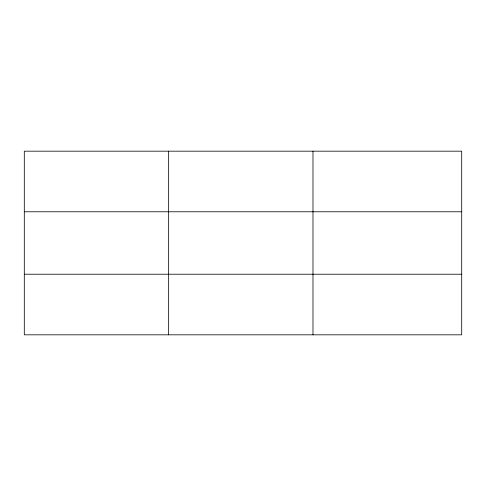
<?xml version="1.0" encoding="UTF-8"?>
<svg xmlns="http://www.w3.org/2000/svg" width="486" height="486" viewBox="0 0 486 486"><rect width="100%" height="100%" fill="white"/><g stroke="black" fill="none" stroke-linecap="round" stroke-linejoin="round"><path stroke-width="0.73" d="M168.642 151.176L168.642 334.824M312.984 151.176L312.984 334.824M461.7 211.781L461.7 151.176L24.3 151.176L24.3 334.824L461.7 334.824L461.7 211.781L24.3 211.781M24.3 274.219L461.7 274.219"/></g></svg>
